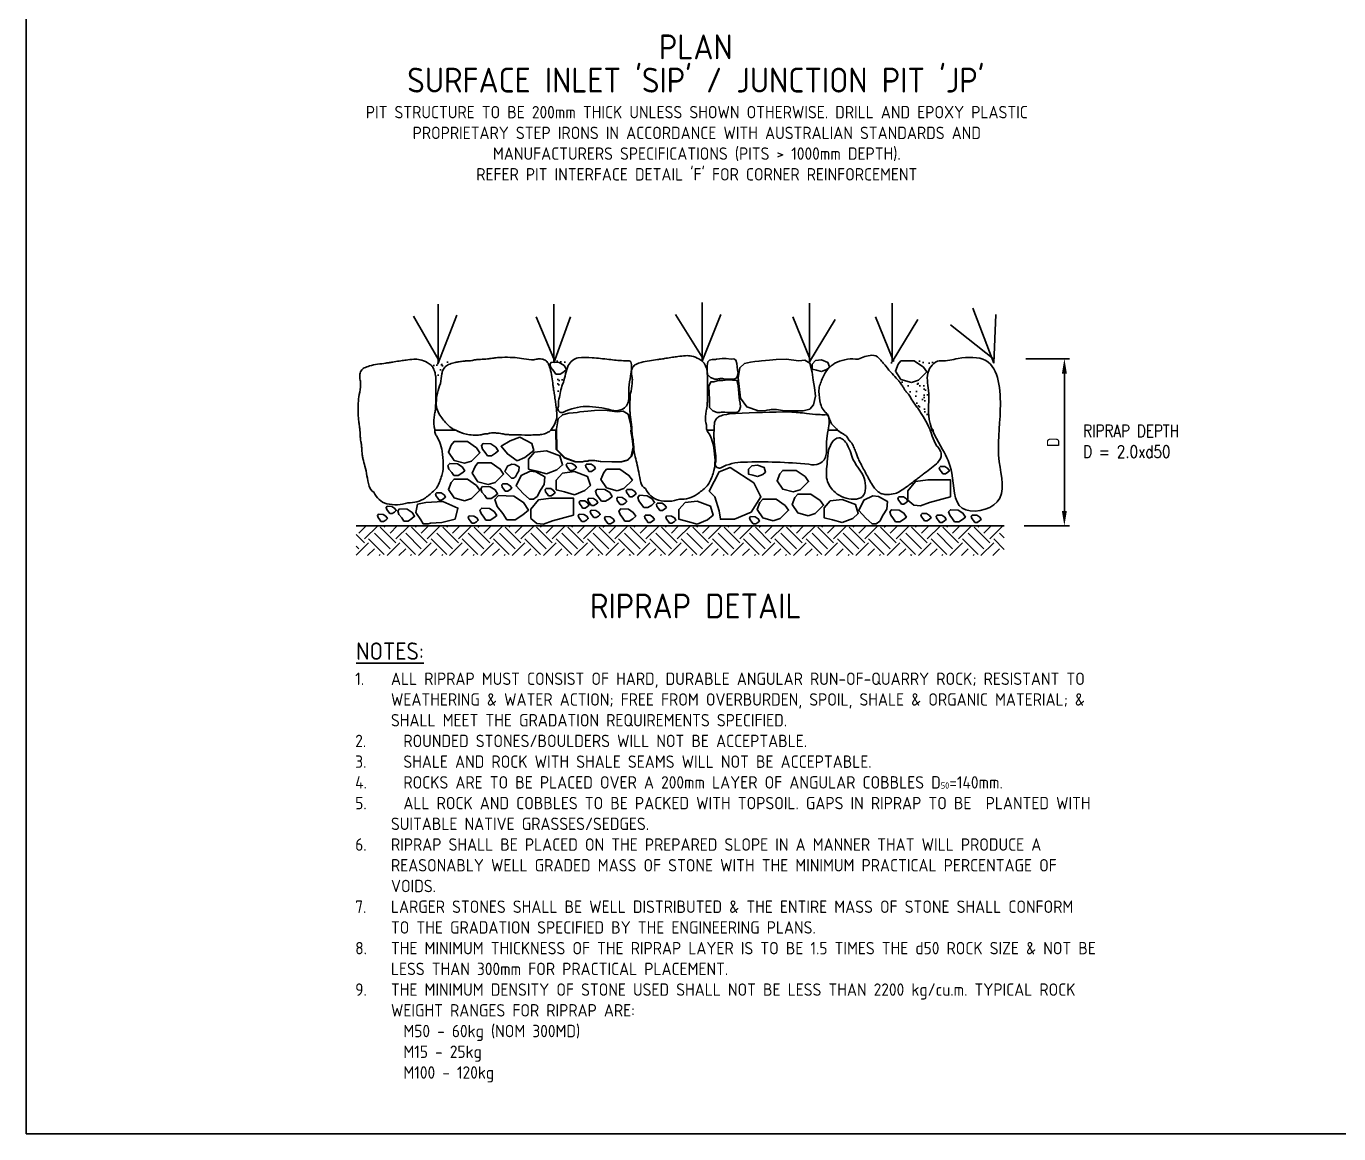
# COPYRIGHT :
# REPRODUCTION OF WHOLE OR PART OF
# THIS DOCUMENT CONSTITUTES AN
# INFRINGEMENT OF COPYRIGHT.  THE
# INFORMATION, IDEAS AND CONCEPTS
# Model space of a CAD drawing. Header units: metres. Extents: x -1749 to 8954, y -3770 to 6747.
# Drawn here: x -1749 to 3530, y -3770 to 685 of the extents above; entities that cross this region are included whole.
import ezdxf
from ezdxf.enums import TextEntityAlignment as Align

# ---------------------------------------------------------------- set-up
doc = ezdxf.new("R2010")
doc.units = ezdxf.units.M
doc.header["$PDMODE"] = 1
doc.layers.get('DEFPOINTS').update_dxf_attribs({"color": 40})
for name, color, linetype in [('_NRP-DIMENSIONS', 1, 'Continuous'), ('_NRP-GROUND LINE', 7, 'Continuous'), ('_NRP-MASONRY', 7, 'Continuous'), ('_NRP-SUBBASE EARTHWORKS', 251, 'Continuous'), ('_NRP-TEXT 2.5', 7, 'Continuous'), ('_NRP-TEXT 5.0', 4, 'Continuous'), ('_NRP-VEGETATION', 252, 'Continuous')]:
    doc.layers.add(name, color=color, linetype=linetype)
doc.layers.add('VPORTS', color=47, linetype='Continuous', plot=False)
doc.styles.add('ISOCP', font='isocp.shx')
doc.styles.add('NORTHROP', font='isocp.shx')
doc.styles.add('ROMANS', font='romans.shx', dxfattribs={"width": 0.8})
doc.dimstyles.new('100', dxfattribs={"dimscale": 100, "dimtxt": 2.5, "dimasz": 3, "dimexe": 1, "dimexo": 1, "dimgap": 1, "dimtad": 1, "dimdec": 0, "dimrnd": 1, "dimzin": 13, "dimtxsty": 'ISOCP', "dimcen": 2.5, "dimclrd": 1, "dimclre": 1, "dimclrt": 7, "dimadec": 0, "dimazin": 0, "dimtfac": 1, "dimtdec": 0, "dimtmove": 0, "dimatfit": 3, "dimfxl": 1, "dimtfill": 1, "dimlwd": -1, "dimlwe": -1, "dimarcsym": 0})
pattern_1 = [(37.5, (2862.76, -14683.044), (-1.53603, 46.98362), [0, -37.06364, 0, -41.45276, 0, -39.62396]), (7.5, (2862.76, -14683.044), (43.1542, 68.81514), [0, -19.99486, 0, -33.40605, 0, -12.80159]), (327.5, (2832.77, -14683.044), (75.93519, 0.13797), [0, -12.19199, 0, -43.89116, 0, -57.30234]), (317.5, (2832.77, -14683.044), (73.30135, 21.4012), [0, -6.09599, 0, -28.77309, 0, -32.91837])]

# ---------------------------------------------------------------- blocks, each defined once
blk = doc.blocks.new('*D23')
at = {"layer": '_NRP-DIMENSIONS', "color": 1, "transparency": 16777216}
for p, q in [((2271.2, -652.6), (2446.8, -652.6)), ((2426.8, -712.6), (2426.8, -1264.6)), ((2264.9, -1324.6), (2446.8, -1324.6))]:
    blk.add_line(p, q, dxfattribs=at)
for points in [[(2416.8, -712.6), (2436.8, -712.6), (2426.8, -652.6)], [(2416.8, -1264.6), (2436.8, -1264.6), (2426.8, -1324.6)]]:
    blk.add_solid(points, dxfattribs=at)
at = {"layer": 'DEFPOINTS', "color": 0, "transparency": 16777216}
for p in [(2251.2, -652.6), (2244.9, -1324.6), (2426.8, -1324.6)]:
    blk.add_point(p, dxfattribs=at)
at = {"layer": '_NRP-DIMENSIONS', "color": 7, "transparency": 16777216, "insert": (2381.5, -988.6), "char_height": 50, "attachment_point": 5, "rotation": 90, "style": 'ISOCP', "bg_fill": 3, "box_fill_scale": 1.1, "bg_fill_color": 256, "bg_fill_true_color": 13158600, "bg_fill_transparency": 0}
blk.add_mtext('D', dxfattribs=at)

msp = doc.modelspace()

# ---------------------------------------------------------------- hatches: boundary and pattern name
at = {"layer": '_NRP-MASONRY'}
h = msp.add_hatch(dxfattribs=at)
h.set_pattern_fill('AR-SAND', color=256, scale=0.959999, style=0)
h.set_pattern_definition(pattern_1)
h.paths.add_polyline_path([(-134.406, -658.459), (-102.449, -690.411), (-91.791, -736.059), (-73.529, -681.286), (-29.391, -658.459)])
h = msp.add_hatch(dxfattribs=at)
h.set_pattern_fill('AR-SAND', color=256, scale=0.959999, style=0)
h.set_pattern_definition(pattern_1)
h.paths.add_polyline_path([(367.976, -707.921), (384.574, -722.444), (414.309, -714.147), (389.416, -806.111)])
h.paths.add_polyline_path([(349.298, -654.674), (438.52, -656.752), (425.374, -681.642), (398.401, -665.739), (357.601, -663.668), (346.536, -660.21)])
h = msp.add_hatch(dxfattribs=at)
h.set_pattern_fill('AR-SAND', color=256, scale=0.959999, style=0)
h.set_pattern_definition(pattern_1)
h.paths.add_polyline_path([(1772.622, -744.61), (1823.115, -757.012), (1848.813, -742.838), (1869.191, -726.011), (1871.846, -768.527), (1877.158, -802.187), (1876.273, -881.023), (1865.641, -880.136), (1819.574, -815.476), (1777.048, -756.126)])
h.paths.add_polyline_path([(1832.861, -657.805), (1852.354, -673.752), (1873.617, -694.124), (1891.339, -674.639), (1909.938, -658.691)])
h.paths.add_polyline_path([(1733.637, -696.783), (1760.211, -666.669), (1752.244, -655.153), (1721.235, -655.153), (1693.766, -655.153), (1721.235, -692.351)])
at = {"layer": '_NRP-SUBBASE EARTHWORKS'}
h = msp.add_hatch(dxfattribs=at)
h.set_pattern_fill('EARTH', color=256, scale=14, angle=45, style=0)
h.set_pattern_definition([(45, (-188218.83, 2016.99), (0, 125.723586), [88.9, -88.9]), (45, (-188242.4, 2040.565), (0, 125.723586), [88.9, -88.9]), (45, (-188265.97, 2064.14), (0, 125.723586), [88.9, -88.9]), (135, (-188265.97, 2079.85), (-125.723586, 0), [88.9, -88.9]), (135, (-188242.4, 2103.43), (-125.723586, 0), [88.9, -88.9]), (135, (-188218.83, 2127), (-125.723586, 0), [88.9, -88.9])])
h.paths.add_polyline_path([(-421.406, -1324.608), (-421.406, -1444.231), (2185.167, -1444.231), (2185.167, -1324.608)])

# ---------------------------------------------------------------- linework, layer by layer
at = {"layer": '_NRP-GROUND LINE'}
msp.add_lwpolyline([(-421.406, -1324.608), (2185.167, -1324.608)], dxfattribs=at)
at = {"layer": '_NRP-MASONRY'}
for p, q in [((-96.771, -940.608), (-21.007, -940.608)), ((360.562, -940.608), (383.952, -940.608)), ((989.502, -940.608), (1017.577, -940.608)), ((1476.595, -940.608), (1515.954, -941.128)), ((-421.406, -1324.608), (2185.167, -1324.608))]:
    msp.add_line(p, q, dxfattribs=at)
for points in [[(-298.441, -1235.989, -0.23405067), (-350.408, -1188.932, -0.22636741), (-369.657, -1165.072, -0.01331442), (-378.464, -1123.133, 0.01476723), (-386.515, -1085.342, 0.00334456), (-394.434, -1053.818, -0.01658957), (-395.862, -1047.421, -0.01616511), (-397.043, -1039.822, -0.00692097), (-398.978, -1021.968, -0.01859007), (-399.793, -1007.668, 0.02498567), (-400.536, -997.034, 0.03910499), (-402.043, -989.515, -0.03382625), (-403.877, -980.845, -0.02883083), (-405.453, -961.923, 0.01944687), (-407.263, -933.843, 0.01141393), (-409.817, -913.702, -0.01134083), (-412.37, -893.56, -0.02212603), (-413.532, -873.935, -0.01025127), (-413.295, -831.52, -0.04529673), (-409.234, -796.85, 0.03882908), (-403.977, -756.491, 0.07339972), (-405.7, -738.336, -0.07370105), (-407.405, -720.254, -0.11948807), (-401.69, -701.168, -0.14522739), (-389.655, -689.877, -0.04869095), (-368.807, -681.843, -0.03193318), (-335.51, -674.863, -0.00181228), (-302.212, -670.198, 0.0040528), (-287.331, -668.045, 0.00122083), (-269.462, -665.267, -0.00079354), (-241.975, -660.97, -0.00876121), (-221.243, -658.134, -0.00578747), (-189.748, -654.755, -0.08281144), (-165.329, -656.466, -0.0654188), (-136.467, -667.523, -0.06229599), (-120.253, -679.122, -0.09017886), (-111.932, -690.168, -0.05326662), (-104.545, -709.838, -0.05564981), (-101.705, -729.753, -0.00482379), (-101.118, -757.998, -0.00525187), (-101.101, -783.946, -0.00368947), (-101.976, -834.767, -0.00974193), (-102.825, -853.999, -0.0413266), (-105.299, -870.809, 0.03333499), (-108.698, -891.584, 0.02387808), (-109.678, -912.107, 0.04596531), (-108.698, -922.751, 0.03488272), (-107.487, -927.424, -0.0312993), (-106.101, -932.621, -0.05704688), (-105.546, -939.21, 0.04180832), (-105.063, -948.205, 0.1192094), (-99.143, -963.263, -0.06496835), (-85.515, -989.308, -0.04755663), (-76.182, -1024.776, -0.03411487), (-71.386, -1075.621, -0.06782919), (-75.924, -1116.853, -0.05641382), (-93.364, -1163.503, -0.08292971), (-106.762, -1181.651, -0.03890808), (-143.599, -1212.152, -0.17334841), (-214.241, -1231.743, -0.14706506), (-298.441, -1235.989)], [(-82.754, -752.294, 0.0049459), (-77.037, -713.021, -0.0624852), (-72.936, -699, -0.10683203), (-62.034, -683.798, -0.10367495), (-45.405, -674.074, -0.02021993), (-23.699, -667.783, -0.02770341), (-7.485, -664.727, -0.00227198), (11.668, -662.294, -0.00692097), (17.969, -661.611, -0.01859007), (32.269, -660.796, 0.02498567), (42.903, -660.053, 0.03910499), (50.422, -658.546, -0.03382625), (59.091, -656.712, -0.02883083), (78.014, -655.136, 0.01944687), (106.093, -653.326, 0.01141393), (126.235, -650.772, -0.01134083), (146.376, -648.219, -0.02212603), (166.001, -647.057, -0.01025127), (208.417, -647.294, -0.04529673), (243.087, -651.355, 0.03882908), (283.446, -656.612, 0.07339972), (301.6, -654.889, -0.07370105), (319.683, -653.184, -0.11948807), (338.768, -658.899, -0.14522739), (350.06, -670.934, -0.04869095), (358.093, -691.782, -0.03193318), (365.074, -725.079, -0.00181228), (369.739, -758.377, 0.0040528), (371.892, -773.258, 0.00122083), (374.67, -791.127, -0.00079354), (378.967, -818.614, -0.00876121), (381.803, -839.346, -0.00578747), (385.181, -870.841, -0.08281144), (383.47, -895.26, -0.0654188), (372.413, -924.122, -0.06229599), (360.815, -940.336, -0.09017886), (349.768, -948.657, -0.05326662), (330.099, -956.044, -0.05564981), (310.184, -958.884, -0.00482379), (281.939, -959.471, -0.00525187), (255.99, -959.488, -0.00368947), (205.17, -958.613, -0.00974193), (185.937, -957.764, -0.0413266), (169.128, -955.29, 0.03333499), (148.353, -951.891, 0.02387808), (127.83, -950.911, 0.04596531), (117.185, -951.891, 0.03966166), (111.9, -953.314, -0.04589669), (107.316, -954.488, -0.04275112), (100.15, -955.015, 0.03640637), (91.732, -955.526, 0.03731294), (85.27, -956.891, -0.02478166), (75.603, -959.186, -0.05061286), (63.847, -960.157, -0.0197854), (33.786, -958.404, -0.05995106), (9.344, -953, -0.03388914), (-31.256, -935.589, -0.0791052), (-49.598, -922.195, -0.03655205), (-81.448, -885.073, -0.15757206), (-99.766, -830.428, -0.09274762), (-82.754, -752.294)], [(794.522, -1221.753, -0.23405067), (742.556, -1174.696, -0.22636741), (723.307, -1150.837, -0.01331442), (714.5, -1108.897, 0.01476723), (706.449, -1071.106, 0.00334456), (698.53, -1039.583, -0.01658957), (697.102, -1033.185, -0.01616511), (695.921, -1025.586, -0.00692097), (693.986, -1007.732, -0.01859007), (693.171, -993.432, 0.02498567), (692.428, -982.798, 0.03910499), (690.921, -975.279, -0.03382625), (689.087, -966.609, -0.02883083), (687.511, -947.687, 0.01944687), (685.701, -919.608, 0.01141393), (683.147, -899.466, -0.01134083), (680.594, -879.325, -0.02212603), (679.432, -859.699, -0.01025127), (679.669, -817.284, -0.04529673), (683.73, -782.614, 0.03882908), (688.987, -742.255, 0.07339972), (687.264, -724.101, -0.07370105), (685.559, -706.018, -0.11948807), (691.274, -686.933, -0.14522739), (703.309, -675.641, -0.04869095), (724.156, -667.608, -0.03193318), (757.453, -660.627, -0.00181228), (790.752, -655.962, 0.0040528), (805.633, -653.809, 0.00122083), (823.502, -651.031, -0.00079354), (850.989, -646.734, -0.00876121), (871.721, -643.898, -0.00578747), (903.215, -640.519, -0.08281144), (927.635, -642.23, -0.0654188), (956.497, -653.287, -0.06229599), (972.711, -664.886, -0.09017886), (981.032, -675.933, -0.05326662), (988.419, -695.602, -0.05564981), (991.259, -715.517, -0.00482379), (991.846, -743.762, -0.00525187), (991.863, -769.711, -0.00368947), (990.988, -820.531, -0.00974193), (990.139, -839.764, -0.0413266), (987.664, -856.573, 0.03333499), (984.266, -877.348, 0.02387808), (983.286, -897.871, 0.04596531), (984.266, -908.516, 0.03488272), (985.477, -913.188, -0.0312993), (986.863, -918.385, -0.05704688), (987.418, -924.974, 0.04180832), (987.901, -933.969, 0.1192094), (993.821, -949.027, -0.06496835), (1007.449, -975.072, -0.04755663), (1016.782, -1010.541, -0.03411487), (1021.578, -1061.385, -0.06782919), (1017.04, -1102.617, -0.05641382), (999.6, -1149.267, -0.08292971), (986.202, -1167.415, -0.03890808), (949.365, -1197.916, -0.17334841), (878.723, -1217.507, -0.14706506), (794.522, -1221.753)], [(1597.474, -655.065, -0.1165233), (1652.567, -638.878, -0.22636741), (1680.904, -650.575, -0.01331442), (1708.756, -683.144, 0.01476723), (1733.954, -712.436, 0.00334456), (1756.028, -736.293, -0.01658957), (1760.351, -741.221, -0.01616511), (1765.033, -747.321, -0.00692097), (1775.299, -762.057, -0.01859007), (1782.876, -774.212, 0.02498567), (1788.63, -783.185, 0.03910499), (1793.56, -789.059, -0.03382625), (1799.329, -795.785, -0.02883083), (1809.792, -811.63, 0.01944687), (1824.855, -835.397, 0.01141393), (1836.76, -851.843, -0.01134083), (1848.665, -868.289, -0.02212603), (1859.102, -884.949, -0.01025127), (1879.247, -922.276, -0.04529673), (1892.321, -954.643, 0.03882908), (1907.074, -992.574, 0.07339972), (1917.298, -1007.675, -0.07370105), (1927.471, -1022.721, -0.11948807), (1931.615, -1042.209, -0.14522739), (1926.475, -1057.89, -0.04869095), (1912.039, -1074.942, -0.03193318), (1886.175, -1097.044, -0.00181228), (1859.199, -1117.116, 0.0040528), (1847.177, -1126.145, 0.00122083), (1832.832, -1137.157, -0.00079354), (1810.778, -1154.117, -0.00876121), (1793.951, -1166.553, -0.00578747), (1767.94, -1184.63, -0.08281144), (1745.695, -1194.847, -0.0654188), (1715.067, -1198.995, -0.06229599), (1695.276, -1196.6, -0.09017886), (1682.675, -1190.901, -0.05326662), (1666.755, -1177.189, -0.05564981), (1654.708, -1161.079, -0.00482379), (1640.639, -1136.58, -0.00525187), (1628.172, -1113.823, -0.00368947), (1604.554, -1068.815, -0.00974193), (1596.069, -1051.534, -0.0413266), (1590.175, -1035.599, 0.03333499), (1583.187, -1015.742, 0.02387808), (1574.2, -997.265, 0.04596531), (1568.231, -988.397, 0.03488272), (1564.927, -984.878, -0.0312993), (1561.217, -980.984, -0.05704688), (1557.569, -975.47, 0.04180832), (1552.828, -967.81, 0.1192094), (1540.409, -957.439, -0.06496835), (1515.954, -941.128, 0.02950399), (1490.746, -914.488, -0.03411487), (1474.582, -875.559, -0.19525597), (1446.336, -833.829, -0.05641382), (1439.252, -784.532, -0.08292971), (1442.299, -762.18, -0.03890808), (1459.981, -717.744, -0.17334841), (1512.558, -666.659, -0.14706506), (1597.474, -655.065)], [(1022.34, -1078.01, 0.54066247), (1045.116, -1090.888, -0.11806681), (1136.39, -1068.394, -0.02826094), (1398.737, -1076.561, 0.17527315), (1442.045, -1073.921, 0.13624053), (1460.51, -1059.027, 0.13360215), (1468.928, -1036.365, 0.02844816), (1469.67, -1013.96, -0.02356674), (1470.302, -986.914, -0.03295982), (1476.783, -939.686, 0.04512323), (1480.682, -905.051, 0.08715336), (1477.323, -883.119, 0.28130813), (1471.676, -878.396, 0.14413434), (1463.285, -878.041, -0.02968656), (1438.582, -876.963, -0.02842761), (1389.571, -872.786, 0.01536157), (1322.538, -866.426, 0.00806426), (1103.77, -872.269, 0.03744916), (1057.056, -878.644, 0.07179869), (1035.647, -886.553, 0.12174123), (1025.607, -895.711, 0.12782765), (1019.024, -914.637, 0.03469912), (1018.218, -987.349, 0.02408856), (1023.332, -1035.206, -0.04401027), (1025.088, -1061.526, -0.08165577), (1023.38, -1070.691, 0.10338957)]]:
    msp.add_lwpolyline(points, format="xyb", close=True, dxfattribs=at)
at = {"layer": '_NRP-MASONRY', "flags": 128}
for points in [[(381.219, -715.129), (398.075, -715.129), (413.526, -705.3), (424.764, -695.471), (414.931, -680.025), (395.266, -667.388), (364.362, -665.983), (357.339, -674.408), (361.553, -688.45), (372.791, -702.491), (381.219, -715.129)], [(1449.266, -703.799), (1470.336, -695.374), (1481.574, -685.545), (1475.955, -667.291), (1449.266, -657.462), (1425.386, -660.27), (1412.744, -674.312), (1412.744, -693.97), (1429.6, -698.182), (1449.266, -703.799)], [(1811.735, -747.737), (1839.829, -739.312), (1873.541, -705.612), (1859.495, -685.954), (1822.973, -660.679), (1769.594, -660.679), (1758.357, -674.721), (1747.119, -702.804), (1769.594, -736.504), (1811.735, -747.737)], [(14.139, -1073.088), (42.232, -1064.663), (75.945, -1030.964), (61.898, -1011.306), (25.376, -986.031), (-28.002, -986.031), (-39.24, -1000.072), (-50.477, -1028.155), (-28.002, -1061.855), (14.139, -1073.088)], [(105.813, -1042.978), (122.669, -1042.978), (138.121, -1033.149), (149.358, -1023.32), (139.526, -1007.874), (119.86, -995.237), (88.957, -993.833), (81.933, -1002.258), (86.147, -1016.299), (97.385, -1030.341), (105.813, -1042.978)], [(225.705, -1063.713), (256.609, -1049.671), (293.131, -1021.588), (284.702, -993.505), (236.943, -968.23), (197.612, -982.272), (161.09, -1004.738), (186.374, -1035.63), (225.705, -1063.713)], [(343.753, -1116.131), (385.893, -1099.281), (408.368, -1079.623), (397.131, -1043.115), (343.753, -1023.457), (295.993, -1029.074), (270.709, -1057.157), (270.709, -1096.473), (304.421, -1104.898), (343.753, -1116.131)], [(-28.841, -1122.914), (-11.985, -1122.914), (3.467, -1113.085), (14.704, -1103.256), (4.871, -1087.81), (-14.794, -1075.173), (-45.697, -1073.768), (-52.721, -1082.193), (-48.507, -1096.235), (-37.269, -1110.276), (-28.841, -1122.914)], [(109.641, -1158.522), (137.735, -1150.097), (171.448, -1116.397), (157.401, -1096.739), (120.879, -1071.464), (67.501, -1071.464), (56.263, -1085.506), (45.026, -1113.589), (67.501, -1147.289), (109.641, -1158.522)], [(225.644, -1114.476), (218.621, -1127.114), (211.597, -1132.73), (203.169, -1132.73), (190.527, -1121.497), (176.48, -1106.051), (186.313, -1084.989), (204.574, -1076.564), (215.811, -1077.968), (234.072, -1087.798), (232.668, -1103.243), (225.644, -1114.476)], [(319.912, -1180.877), (305.865, -1206.152), (291.818, -1217.385), (274.962, -1217.385), (249.678, -1194.919), (221.584, -1164.027), (241.25, -1121.903), (277.771, -1105.053), (300.246, -1107.861), (336.768, -1127.52), (333.959, -1158.411), (319.912, -1180.877)], [(455.959, -1199.457), (498.1, -1182.607), (520.575, -1162.949), (509.337, -1126.441), (455.959, -1106.783), (408.2, -1112.399), (382.915, -1140.482), (382.915, -1179.799), (416.628, -1188.223), (455.959, -1199.457)], [(437.671, -1102.48), (447.785, -1102.48), (457.056, -1096.582), (463.798, -1090.685), (457.899, -1081.417), (446.099, -1073.835), (427.557, -1072.993), (423.343, -1078.047), (425.872, -1086.472), (432.614, -1094.897), (437.671, -1102.48)], [(514.613, -1105.685), (524.727, -1105.685), (533.998, -1099.787), (540.74, -1093.89), (534.84, -1084.622), (523.041, -1077.04), (504.499, -1076.197), (500.285, -1081.252), (502.813, -1089.677), (509.556, -1098.102), (514.613, -1105.685)], [(627.367, -1183.649), (655.46, -1175.224), (689.173, -1141.525), (675.126, -1121.867), (638.604, -1096.592), (585.226, -1096.592), (573.988, -1110.633), (562.751, -1138.716), (585.226, -1172.416), (627.367, -1183.649)], [(998.302, -1185.678), (1037.633, -1107.045), (1082.583, -1090.195), (1178.102, -1151.978), (1206.196, -1208.144), (1166.865, -1269.927), (1099.44, -1298.01), (1043.252, -1298.01), (1037.633, -1264.31), (1020.777, -1208.144), (998.302, -1185.678)], [(1192.923, -1126.971), (1213.994, -1118.546), (1225.231, -1108.717), (1219.612, -1090.463), (1192.923, -1080.634), (1169.044, -1083.442), (1156.401, -1097.484), (1156.401, -1117.142), (1173.258, -1121.354), (1192.923, -1126.971)], [(1336.098, -1188.675), (1364.191, -1180.25), (1397.904, -1146.55), (1383.857, -1126.892), (1347.335, -1101.617), (1293.957, -1101.617), (1282.719, -1115.659), (1271.482, -1143.742), (1293.957, -1177.442), (1336.098, -1188.675)], [(1938.033, -1115.299), (1948.147, -1115.299), (1957.418, -1109.402), (1964.161, -1103.504), (1958.261, -1094.237), (1946.461, -1086.654), (1927.92, -1085.812), (1923.706, -1090.867), (1926.234, -1099.292), (1932.976, -1107.717), (1938.033, -1115.299)], [(14.139, -1223.853), (42.232, -1215.428), (75.945, -1181.729), (61.898, -1162.071), (25.376, -1136.796), (-28.002, -1136.796), (-39.24, -1150.837), (-50.477, -1178.92), (-28.002, -1212.62), (14.139, -1223.853)], [(177.785, -1184.801), (187.899, -1184.801), (197.169, -1178.904), (203.912, -1173.006), (198.012, -1163.739), (186.213, -1156.156), (167.671, -1155.314), (163.457, -1160.369), (165.985, -1168.794), (172.728, -1177.219), (177.785, -1184.801)], [(1969.1, -1207.745), (1884.819, -1231.334), (1847.735, -1244.814), (1820.765, -1241.444), (1797.166, -1221.224), (1797.166, -1184.155), (1827.507, -1147.085), (1878.076, -1140.345), (1969.1, -1140.345), (1969.1, -1207.745)], [(-88.097, -1221.059), (-77.983, -1221.059), (-68.712, -1215.161), (-61.97, -1209.264), (-67.869, -1199.996), (-79.669, -1192.414), (-98.211, -1191.571), (-102.425, -1196.626), (-99.896, -1205.051), (-93.154, -1213.476), (-88.097, -1221.059)], [(103.709, -1215.471), (120.565, -1215.471), (136.017, -1205.642), (147.254, -1195.813), (137.422, -1180.367), (117.756, -1167.73), (86.853, -1166.326), (79.829, -1174.751), (84.043, -1188.792), (95.281, -1202.834), (103.709, -1215.471)], [(184.301, -1300.556), (218.013, -1300.556), (248.916, -1280.898), (271.391, -1261.24), (251.726, -1230.348), (212.394, -1205.073), (150.588, -1202.265), (136.541, -1219.115), (144.969, -1247.198), (167.444, -1275.281), (184.301, -1300.556)], [(452.708, -1281.456), (368.427, -1305.045), (331.343, -1318.525), (304.373, -1315.155), (280.774, -1294.936), (280.774, -1257.866), (311.116, -1220.796), (361.684, -1214.056), (452.708, -1214.056), (452.708, -1281.456)], [(352.095, -1203.512), (362.209, -1203.512), (371.48, -1197.614), (378.222, -1191.717), (372.322, -1182.45), (360.523, -1174.867), (341.981, -1174.025), (337.767, -1179.08), (340.295, -1187.504), (347.038, -1195.929), (352.095, -1203.512)], [(524.23, -1243.492), (534.344, -1243.492), (543.615, -1237.595), (550.358, -1231.698), (544.458, -1222.43), (532.659, -1214.848), (514.117, -1214.005), (509.903, -1219.06), (512.431, -1227.485), (519.174, -1235.91), (524.23, -1243.492)], [(564.479, -1225.989), (581.335, -1225.989), (596.787, -1216.16), (608.024, -1206.331), (598.191, -1190.885), (578.526, -1178.248), (547.623, -1176.843), (540.599, -1185.268), (544.813, -1199.31), (556.051, -1213.351), (564.479, -1225.989)], [(640.339, -1239.272), (650.453, -1239.272), (659.724, -1233.375), (666.466, -1227.478), (660.567, -1218.21), (648.767, -1210.628), (630.225, -1209.785), (626.011, -1214.84), (628.54, -1223.265), (635.282, -1231.69), (640.339, -1239.272)], [(678.211, -1207.719), (688.324, -1207.719), (697.595, -1201.822), (704.338, -1195.924), (698.438, -1186.657), (686.639, -1179.074), (668.097, -1178.232), (663.883, -1183.287), (666.411, -1191.712), (673.154, -1200.137), (678.211, -1207.719)], [(734.901, -1251.232), (751.757, -1251.232), (767.209, -1241.403), (778.446, -1231.573), (768.613, -1216.128), (748.948, -1203.49), (718.044, -1202.086), (711.021, -1210.511), (715.235, -1224.553), (726.473, -1238.594), (734.901, -1251.232)], [(1396.415, -1284.159), (1424.509, -1275.734), (1458.221, -1242.035), (1444.174, -1222.377), (1407.653, -1197.102), (1354.274, -1197.102), (1343.037, -1211.143), (1331.799, -1239.226), (1354.274, -1272.926), (1396.415, -1284.159)], [(1698.45, -1280.227), (1684.403, -1305.502), (1670.356, -1316.735), (1653.5, -1316.735), (1628.216, -1294.269), (1600.122, -1263.377), (1619.788, -1221.253), (1656.31, -1204.403), (1678.785, -1207.211), (1715.307, -1226.869), (1712.497, -1257.761), (1698.45, -1280.227)], [(1771.327, -1237.083), (1781.44, -1237.083), (1790.711, -1231.185), (1797.454, -1225.288), (1791.554, -1216.02), (1779.755, -1208.438), (1761.213, -1207.596), (1756.999, -1212.65), (1759.527, -1221.075), (1766.27, -1229.5), (1771.327, -1237.083)], [(-286.863, -1275.541), (-276.749, -1275.541), (-267.478, -1269.643), (-260.736, -1263.746), (-266.635, -1254.478), (-278.435, -1246.896), (-296.977, -1246.054), (-301.191, -1251.108), (-298.662, -1259.533), (-291.92, -1267.958), (-286.863, -1275.541)], [(-230.076, -1305.714), (-213.22, -1305.714), (-197.768, -1295.885), (-186.531, -1286.056), (-196.363, -1270.61), (-216.029, -1257.973), (-246.932, -1256.568), (-253.956, -1264.993), (-249.742, -1279.035), (-238.504, -1293.076), (-230.076, -1305.714)], [(-77.059, -1311.206), (-123.211, -1314.321), (-132.201, -1316.568), (-152.429, -1316.568), (-161.419, -1300.841), (-181.646, -1271.635), (-174.904, -1237.935), (-142.018, -1230.963), (-73.23, -1227.034), (-12.263, -1253.255), (-24.199, -1297.571), (-77.059, -1311.206)], [(100.132, -1302.509), (116.988, -1302.509), (132.44, -1292.68), (143.677, -1282.851), (133.845, -1267.405), (114.179, -1254.768), (83.276, -1253.364), (76.252, -1261.789), (80.466, -1275.83), (91.704, -1289.872), (100.132, -1302.509)], [(488.966, -1253.107), (499.079, -1253.107), (508.35, -1247.21), (515.093, -1241.312), (509.193, -1232.045), (497.394, -1224.462), (478.852, -1223.62), (474.638, -1228.675), (477.166, -1237.1), (483.909, -1245.525), (488.966, -1253.107)], [(533.848, -1291.565), (543.962, -1291.565), (553.233, -1285.668), (559.975, -1279.77), (554.076, -1270.503), (542.276, -1262.92), (523.734, -1262.078), (519.52, -1267.133), (522.049, -1275.558), (528.791, -1283.983), (533.848, -1291.565)], [(659.158, -1305.924), (676.014, -1305.924), (691.466, -1296.095), (702.703, -1286.266), (692.87, -1270.821), (673.205, -1258.183), (642.301, -1256.779), (635.278, -1265.204), (639.492, -1279.245), (650.73, -1293.287), (659.158, -1305.924)], [(799.938, -1262.721), (810.052, -1262.721), (819.323, -1256.824), (826.065, -1250.927), (820.166, -1241.659), (808.366, -1234.077), (789.824, -1233.234), (785.61, -1238.289), (788.139, -1246.714), (794.881, -1255.139), (799.938, -1262.721)], [(949.668, -1318.036), (991.809, -1301.186), (1014.284, -1281.528), (1003.046, -1245.02), (949.668, -1225.362), (901.909, -1230.978), (876.624, -1259.061), (876.624, -1298.377), (910.337, -1306.802), (949.668, -1318.036)], [(1255.674, -1304.261), (1283.768, -1295.836), (1317.48, -1262.137), (1303.434, -1242.479), (1266.912, -1217.204), (1213.533, -1217.204), (1202.296, -1231.245), (1191.058, -1259.328), (1213.533, -1293.028), (1255.674, -1304.261)], [(1533.142, -1311.626), (1575.283, -1294.776), (1597.758, -1275.118), (1586.521, -1238.61), (1533.142, -1218.952), (1485.383, -1224.568), (1460.099, -1252.651), (1460.099, -1291.968), (1493.811, -1300.393), (1533.142, -1311.626)], [(1747.966, -1308.919), (1764.822, -1308.919), (1780.274, -1299.089), (1791.511, -1289.26), (1781.678, -1273.815), (1762.013, -1261.177), (1731.11, -1259.773), (1724.086, -1268.198), (1728.3, -1282.24), (1739.538, -1296.281), (1747.966, -1308.919)], [(1985.203, -1308.919), (2002.059, -1308.919), (2017.51, -1299.089), (2028.748, -1289.26), (2018.915, -1273.815), (1999.249, -1261.177), (1968.346, -1259.773), (1961.323, -1268.198), (1965.537, -1282.24), (1976.774, -1296.281), (1985.203, -1308.919)], [(-322.128, -1307.589), (-312.014, -1307.589), (-302.743, -1301.692), (-296.001, -1295.794), (-301.9, -1286.527), (-313.7, -1278.944), (-332.242, -1278.102), (-336.456, -1283.157), (-333.927, -1291.582), (-327.185, -1300.007), (-322.128, -1307.589)], [(43.345, -1313.999), (53.459, -1313.999), (62.73, -1308.101), (69.472, -1302.204), (63.573, -1292.937), (51.773, -1285.354), (33.231, -1284.512), (29.017, -1289.567), (31.546, -1297.991), (38.288, -1306.416), (43.345, -1313.999)], [(485.76, -1307.589), (495.873, -1307.589), (505.144, -1301.692), (511.887, -1295.794), (505.987, -1286.527), (494.188, -1278.944), (475.646, -1278.102), (471.432, -1283.157), (473.96, -1291.582), (480.703, -1300.007), (485.76, -1307.589)], [(591.554, -1317.204), (601.668, -1317.204), (610.939, -1311.306), (617.682, -1305.409), (611.782, -1296.141), (599.983, -1288.559), (581.441, -1287.716), (577.227, -1292.771), (579.755, -1301.196), (586.498, -1309.621), (591.554, -1317.204)], [(751.85, -1310.794), (761.963, -1310.794), (771.234, -1304.896), (777.977, -1298.999), (772.077, -1289.732), (760.278, -1282.149), (741.736, -1281.307), (737.522, -1286.362), (740.05, -1294.787), (746.793, -1303.212), (751.85, -1310.794)], [(838.409, -1313.999), (848.523, -1313.999), (857.794, -1308.101), (864.536, -1302.204), (858.636, -1292.937), (846.837, -1285.354), (828.295, -1284.512), (824.081, -1289.567), (826.609, -1297.991), (833.352, -1306.416), (838.409, -1313.999)], [(1175.029, -1317.204), (1185.142, -1317.204), (1194.413, -1311.306), (1201.156, -1305.409), (1195.256, -1296.141), (1183.457, -1288.559), (1164.915, -1287.716), (1160.701, -1292.771), (1163.229, -1301.196), (1169.972, -1309.621), (1175.029, -1317.204)], [(1864.298, -1304.384), (1874.411, -1304.384), (1883.682, -1298.487), (1890.425, -1292.589), (1884.525, -1283.322), (1872.726, -1275.74), (1854.184, -1274.897), (1849.97, -1279.952), (1852.498, -1288.377), (1859.241, -1296.802), (1864.298, -1304.384)], [(1925.21, -1310.794), (1935.324, -1310.794), (1944.595, -1304.896), (1951.337, -1298.999), (1945.437, -1289.732), (1933.638, -1282.149), (1915.096, -1281.307), (1910.882, -1286.362), (1913.41, -1294.787), (1920.153, -1303.212), (1925.21, -1310.794)], [(2066.27, -1310.794), (2076.383, -1310.794), (2085.654, -1304.896), (2092.397, -1298.999), (2086.497, -1289.732), (2074.698, -1282.149), (2056.156, -1281.307), (2051.942, -1286.362), (2054.47, -1294.787), (2061.213, -1303.212), (2066.27, -1310.794)]]:
    msp.add_lwpolyline(points, dxfattribs=at)
at = {"layer": '_NRP-MASONRY'}
for points in [[(431.456, -679.528, 0.02396656), (411.582, -748.257, 0.08730827), (396.542, -807.854, 0.14178924), (392.311, -838.151, -0.08165577), (390.603, -847.316, 0.10338957), (389.563, -854.635, 0.54066247)], [(389.563, -854.635, 0.54066247), (412.338, -867.513, -0.11806681), (503.613, -845.019, -0.07330945), (603.81, -859.116, 0.17527315), (647.118, -856.476, 0.13624053), (665.584, -841.582, 0.13360215), (674.001, -818.92, 0.02844816), (674.743, -796.515, -0.02356674), (675.375, -769.469, -0.03295982), (681.857, -722.241, 0.04512323), (685.755, -687.606, 0.08715336), (682.397, -665.674, 0.28130813), (676.749, -660.951, 0.05295077), (668.359, -660.596, -0.02968656), (653.408, -660.659, -0.01753162), (594.644, -655.341, 0.01536157), (527.611, -648.982, 0.03117021), (470.992, -648.894, 0.21848689), (431.456, -679.528)], [(-105.57, -940.608, 0.03531817), (-105.063, -948.205)], [(-105.063, -948.205, 0.1192094), (-99.143, -963.263)], [(9.344, -953, -0.02513698), (-21.007, -940.608)], [(349.768, -948.657, -0.05326662), (330.099, -956.044)], [(360.562, -940.608, -0.0877566), (349.768, -948.657)], [(687.511, -947.687, 0.00489385), (687.261, -940.608)], [(689.087, -966.609, -0.02883083), (687.511, -947.687)], [(989.502, -940.608, 0.06906442), (993.821, -949.027)], [(993.821, -949.027, -0.06496835), (1007.449, -975.072)], [(1018.218, -987.349, -0.02229031), (1017.577, -940.608)], [(1476.595, -940.608, 0.03230906), (1470.302, -986.914)], [(1540.409, -957.439, -0.0667076), (1515.363, -940.608)], [(1887.485, -940.608, -0.01923028), (1892.321, -954.643)], [(-99.143, -963.263, -0.06496835), (-85.515, -989.308)], [(-85.515, -989.308, -0.04755663), (-76.182, -1024.776)], [(33.786, -958.404, -0.05995106), (9.344, -953)], [(63.847, -960.157, -0.0197854), (33.786, -958.404)], [(75.603, -959.186, -0.05061286), (63.847, -960.157)], [(85.27, -956.891, -0.02478166), (75.603, -959.186)], [(91.732, -955.526, 0.03731294), (85.27, -956.891)], [(100.15, -955.015, 0.03640637), (91.732, -955.526)], [(107.316, -954.488, -0.04275112), (100.15, -955.015)], [(111.9, -953.314, -0.04589669), (107.316, -954.488)], [(117.185, -951.891, 0.03966166), (111.9, -953.314)], [(127.83, -950.911, 0.04596531), (117.185, -951.891)], [(148.353, -951.891, 0.02387808), (127.83, -950.911)], [(169.128, -955.29, 0.03333499), (148.353, -951.891)], [(185.937, -957.764, -0.0413266), (169.128, -955.29)], [(205.17, -958.613, -0.00974193), (185.937, -957.764)], [(255.99, -959.488, -0.00368947), (205.17, -958.613)], [(281.939, -959.471, -0.00525187), (255.99, -959.488)], [(310.184, -958.884, -0.00482379), (281.939, -959.471)], [(330.099, -956.044, -0.05564981), (310.184, -958.884)], [(690.921, -975.279, -0.03382625), (689.087, -966.609)], [(692.428, -982.798, 0.03910499), (690.921, -975.279)], [(693.171, -993.432, 0.02498567), (692.428, -982.798)], [(693.986, -1007.732, -0.01859007), (693.171, -993.432)], [(1007.449, -975.072, -0.04755663), (1016.782, -1010.541)], [(1023.332, -1035.206, -0.02408856), (1018.218, -987.349)], [(1470.302, -986.914, 0.02356674), (1469.67, -1013.96)], [(1552.828, -967.81, 0.1192094), (1540.409, -957.439)], [(1557.569, -975.47, 0.04180832), (1552.828, -967.81)], [(1561.217, -980.984, -0.05704688), (1557.569, -975.47)], [(1564.927, -984.878, -0.0312993), (1561.217, -980.984)], [(1574.2, -997.265, 0.04596531), (1568.231, -988.397)], [(1583.187, -1015.742, 0.02387808), (1574.2, -997.265)], [(1892.321, -954.643, 0.03882908), (1907.074, -992.574)], [(1907.074, -992.574, 0.07339972), (1917.298, -1007.675)], [(-76.182, -1024.776, -0.03411487), (-71.386, -1075.621)], [(695.921, -1025.586, -0.00692097), (693.986, -1007.732)], [(697.102, -1033.185, -0.01616511), (695.921, -1025.586)], [(698.53, -1039.583, -0.01658957), (697.102, -1033.185)], [(706.449, -1071.106, 0.00334456), (698.53, -1039.583)], [(1016.782, -1010.541, -0.03411487), (1021.578, -1061.385)], [(1025.088, -1061.526, 0.04401027), (1023.332, -1035.206)], [(1468.928, -1036.365, -0.13360215), (1460.51, -1059.027)], [(1469.67, -1013.96, -0.02844816), (1468.928, -1036.365)], [(1590.175, -1035.599, 0.03333499), (1583.187, -1015.742)], [(1596.069, -1051.534, -0.0413266), (1590.175, -1035.599)], [(1604.554, -1068.815, -0.00974193), (1596.069, -1051.534)], [(1917.298, -1007.675, -0.07370105), (1927.471, -1022.721)], [(1931.615, -1042.209, -0.14522739), (1926.475, -1057.89)], [(1927.471, -1022.721, -0.11948807), (1931.615, -1042.209)], [(-71.386, -1075.621, -0.06782919), (-75.924, -1116.853)], [(714.5, -1108.897, 0.01476723), (706.449, -1071.106)], [(1017.04, -1102.617, -0.05641382), (999.6, -1149.267)], [(1021.578, -1061.385, -0.06782919), (1017.04, -1102.617)], [(1022.34, -1078.01, -0.10338957), (1023.38, -1070.691)], [(1045.116, -1090.888, -0.54066247), (1022.34, -1078.01)], [(1023.38, -1070.691, 0.08165577), (1025.088, -1061.526)], [(1136.39, -1068.394, 0.11806681), (1045.116, -1090.888)], [(1398.737, -1076.561, 0.02826094), (1136.39, -1068.394)], [(1442.045, -1073.921, -0.17527315), (1398.737, -1076.561)], [(1460.51, -1059.027, -0.13624053), (1442.045, -1073.921)], [(1628.172, -1113.823, -0.00368947), (1604.554, -1068.815)], [(1886.175, -1097.044, -0.00181228), (1859.199, -1117.116)], [(1912.039, -1074.942, -0.03193318), (1886.175, -1097.044)], [(1926.475, -1057.89, -0.04869095), (1912.039, -1074.942)], [(-75.924, -1116.853, -0.05641382), (-93.364, -1163.503)], [(723.307, -1150.837, -0.01331442), (714.5, -1108.897)], [(742.556, -1174.696, -0.22636741), (723.307, -1150.837)], [(999.6, -1149.267, -0.08292971), (986.202, -1167.415)], [(1640.639, -1136.58, -0.00525187), (1628.172, -1113.823)], [(1654.708, -1161.079, -0.00482379), (1640.639, -1136.58)], [(1666.755, -1177.189, -0.05564981), (1654.708, -1161.079)], [(1810.778, -1154.117, -0.00876121), (1793.951, -1166.553)], [(1832.832, -1137.157, -0.00079354), (1810.778, -1154.117)], [(1847.177, -1126.145, 0.00122083), (1832.832, -1137.157)], [(1859.199, -1117.116, 0.0040528), (1847.177, -1126.145)], [(-298.441, -1235.989, -0.23405067), (-350.408, -1188.932)], [(-143.599, -1212.152, -0.17334841), (-214.241, -1231.743)], [(-106.762, -1181.651, -0.03890808), (-143.599, -1212.152)], [(-93.364, -1163.503, -0.08292971), (-106.762, -1181.651)], [(794.522, -1221.753, -0.23405067), (742.556, -1174.696)], [(949.365, -1197.916, -0.17334841), (878.723, -1217.507)], [(986.202, -1167.415, -0.03890808), (949.365, -1197.916)], [(1682.675, -1190.901, -0.05326662), (1666.755, -1177.189)], [(1695.276, -1196.6, -0.09017886), (1682.675, -1190.901)], [(1715.067, -1198.995, -0.06229599), (1695.276, -1196.6)], [(1745.695, -1194.847, -0.0654188), (1715.067, -1198.995)], [(1767.94, -1184.63, -0.08281144), (1745.695, -1194.847)], [(1793.951, -1166.553, -0.00578747), (1767.94, -1184.63)], [(-214.241, -1231.743, -0.14706506), (-298.441, -1235.989)], [(878.723, -1217.507, -0.14706506), (794.522, -1221.753)]]:
    msp.add_lwpolyline(points, format="xyb", dxfattribs=at)
for points in [[(989.721, -694.525), (989.583, -681.817), (992.209, -665.518), (999.532, -658.888), (1009.619, -656.401), (1016.389, -655.572), (1023.022, -655.158), (1027.328, -654.269), (1039.83, -653.369), (1050.546, -652.01), (1067.049, -651.764), (1087.006, -654.243), (1096.645, -653.331), (1104.726, -658.052), (1108.719, -672.455), (1110.533, -685.271), (1112.415, -697.335), (1114.068, -711.228), (1110.672, -725.4), (1104.648, -731.927), (1094.119, -734.647), (1079.703, -734.808), (1061.069, -734.349), (1051.072, -732.787), (1042.781, -732.787), (1040.156, -733.478), (1036.01, -733.754), (1031.72, -734.727), (1020.597, -734.519), (1003.296, -728.451), (989.945, -715.013), (989.583, -681.817)], [(999.609, -828.945), (999.471, -816.238), (996.575, -763.392), (1004.084, -746.172), (1016.893, -745.731), (1029.702, -741.315), (1038.536, -740.874), (1053.553, -739.549), (1071.22, -736.9), (1079.612, -737.783), (1092.421, -738.666), (1102.58, -739.107), (1109.647, -739.549), (1114.947, -762.068), (1118.607, -806.875), (1120.42, -819.691), (1122.302, -831.756), (1123.955, -845.648), (1120.559, -859.821), (1114.535, -866.347), (1104.006, -869.067), (1089.59, -869.228), (1070.956, -868.77), (1060.959, -867.207), (1052.668, -867.207), (1050.043, -867.898), (1045.898, -868.174), (1041.607, -869.148), (1030.484, -868.94), (1013.183, -862.871), (999.832, -849.434), (999.471, -816.238)], [(384.239, -966.99), (383.893, -935.22), (390.457, -894.472), (408.765, -877.897), (433.982, -871.681), (450.909, -869.609), (467.49, -868.573), (478.255, -866.351), (509.511, -864.099), (536.299, -860.703), (577.557, -860.088), (627.451, -866.285), (651.548, -864.005), (671.749, -875.808), (681.733, -911.815), (686.267, -943.854), (690.972, -974.016), (695.105, -1008.746), (686.614, -1044.179), (671.555, -1060.494), (645.232, -1067.295), (609.193, -1067.697), (562.607, -1066.551), (537.614, -1062.645), (516.887, -1062.645), (510.324, -1064.372), (499.961, -1065.062), (489.235, -1067.496), (461.427, -1066.976), (418.174, -1051.804), (384.797, -1018.211), (383.893, -935.22)], [(-21.007, -940.608), (-105.57, -940.608)], [(381.183, -940.608), (360.562, -940.608)], [(382.027, -1018.211), (381.183, -940.608)], [(687.261, -940.608), (683.039, -940.608)], [(683.039, -940.608), (683.498, -943.854)], [(683.498, -943.854), (688.203, -974.016)], [(1017.577, -940.608), (989.502, -940.608)], [(1515.363, -940.608), (1476.595, -940.608)], [(1901.699, -940.608), (1887.485, -940.608)], [(688.203, -974.016), (692.336, -1008.746)], [(415.405, -1051.804), (382.027, -1018.211)], [(458.658, -1066.976), (415.405, -1051.804)], [(683.845, -1044.179), (668.786, -1060.494)], [(692.336, -1008.746), (683.845, -1044.179)], [(486.466, -1067.496), (458.658, -1066.976)], [(497.192, -1065.062), (486.466, -1067.496)], [(507.555, -1064.372), (497.192, -1065.062)], [(514.118, -1062.645), (507.555, -1064.372)], [(534.845, -1062.645), (514.118, -1062.645)], [(559.838, -1066.551), (534.845, -1062.645)], [(606.424, -1067.697), (559.838, -1066.551)], [(642.462, -1067.295), (606.424, -1067.697)], [(668.786, -1060.494), (642.462, -1067.295)]]:
    msp.add_lwpolyline(points, dxfattribs=at)
for points in [[(1114.637, -729.593), (1121.201, -688.844), (1139.509, -672.269), (1164.726, -666.053), (1181.653, -663.981), (1198.234, -662.945), (1208.999, -660.724), (1240.255, -658.471), (1267.044, -655.076), (1308.301, -654.46), (1358.195, -660.657), (1382.292, -658.377), (1402.493, -670.181), (1412.478, -706.187), (1417.011, -738.226), (1421.716, -768.388), (1425.849, -803.119), (1417.358, -838.551), (1402.299, -854.867), (1375.976, -861.667), (1339.937, -862.07), (1293.352, -860.923), (1268.358, -857.018), (1247.632, -857.018), (1241.068, -858.744), (1230.705, -859.435), (1219.979, -861.869), (1192.171, -861.348), (1148.918, -846.177), (1124.222, -810.637), (1114.637, -729.593)], [(1178.102, -1151.978), (1082.583, -1090.195), (1037.633, -1107.045), (998.302, -1185.678), (1020.777, -1208.144), (1037.633, -1264.31), (1043.252, -1298.01), (1099.44, -1298.01), (1166.865, -1269.927), (1206.196, -1208.144), (1178.102, -1151.978)], [(1206.196, -1208.144), (1166.865, -1269.927), (1099.44, -1298.01), (1043.252, -1298.01), (1037.633, -1264.31), (1020.777, -1208.144), (998.302, -1185.678), (1037.633, -1107.045), (1082.583, -1090.195), (1178.102, -1151.978), (1206.196, -1208.144)]]:
    msp.add_lwpolyline(points, close=True, dxfattribs=at)
for points, start_tangent, end_tangent in [([(1932.405, -660.442), (1999.01, -652.02), (2111.075, -660.319), (2169.183, -855.329), (2165.032, -1066.936), (2156.731, -1228.753), (2015.613, -1253.648), (1974.107, -1112.577), (1936.752, -1017.146), (1882.795, -896.821), (1880.637, -780.406), (1881.018, -700.43), (1932.405, -660.442)], (0.99658562, -0.0825657), (0.99658562, -0.0825657)), ([(1491.634, -990.367), (1519.665, -970.967), (1553.087, -997.911), (1580.04, -1063.655), (1621.009, -1132.632), (1614.54, -1206.998), (1539.072, -1210.231), (1505.65, -1190.831), (1472.228, -1140.176), (1473.306, -1067.966), (1478.697, -1020.544), (1491.634, -990.367)], (0.45656573, 0.88968968), (0.45656573, 0.88968968))]:
    msp.add_spline(points, degree=3, dxfattribs=dict(at, start_tangent=start_tangent, end_tangent=end_tangent))
msp.add_open_spline([(1491.634, -990.367), (1496.822, -980.257), (1523.992, -959.86), (1564.37, -1006.67), (1573.919, -1069.651), (1629.52, -1122.462), (1631.424, -1225.476), (1547.092, -1217.884), (1498.586, -1189.263), (1461.83, -1137.908), (1474.801, -1076.116), (1474.34, -1024.652), (1486.637, -1000.104), (1491.634, -990.367)], degree=3, knots=[0, 0, 0, 0, 0.17755055, 0.401146, 0.77122106, 1.1890666, 1.5778519, 1.97127924, 2.17255141, 2.48863107, 2.86476912, 3.11334812, 3.28435699, 3.28435699, 3.28435699, 3.28435699], dxfattribs=at)
msp.add_open_spline([(1491.634, -990.367), (1496.822, -980.257), (1523.992, -959.86), (1564.37, -1006.67), (1573.919, -1069.651), (1629.52, -1122.462), (1631.424, -1225.476), (1547.092, -1217.884), (1498.586, -1189.263), (1461.83, -1137.908), (1474.801, -1076.116), (1474.34, -1024.652), (1486.637, -1000.104), (1491.634, -990.367)], degree=3, knots=[0, 0, 0, 0, 0.17755055, 0.401146, 0.77122106, 1.1890666, 1.5778519, 1.97127924, 2.17255141, 2.48863107, 2.86476912, 3.11334812, 3.28435699, 3.28435699, 3.28435699, 3.28435699], dxfattribs=at)
at = {"layer": '_NRP-VEGETATION'}
for p, q in [((-91.621, -670.045), (-91.621, -433.459)), ((373.146, -669.121), (373.146, -432.535)), ((970.306, -646.484), (862.91, -474.123)), ((970.306, -662.652), (970.306, -426.066)), ((970.306, -662.652), (1044.372, -474.123)), ((1401.389, -665.393), (1401.389, -428.807)), ((1733.815, -665.393), (1733.815, -428.807)), ((2143.333, -670.969), (2058.156, -449.17)), ((2143.333, -670.969), (2150.739, -475.047)), ((-91.621, -653.878), (-191.611, -481.516)), ((-91.621, -670.045), (-17.554, -477.819)), ((373.146, -652.954), (302.783, -484.288)), ((373.146, -669.121), (439.806, -484.288)), ((1401.389, -649.226), (1334.729, -484.257)), ((1401.389, -665.393), (1505.082, -495.347)), ((1733.815, -649.226), (1667.155, -484.257)), ((1733.815, -665.393), (1837.508, -495.347)), ((2143.333, -654.802), (1969.277, -515.71))]:
    msp.add_line(p, q, dxfattribs=at)
at = {"layer": 'VPORTS'}
msp.add_lwpolyline([(-1748.85, 6746.661), (3637.456, 6746.661), (3637.456, -3769.941), (-1748.85, -3769.941)], close=True, dxfattribs=at)

# ---------------------------------------------------------------- texts
at = {"layer": '_NRP-TEXT 2.5', "char_height": 50}
for s, insert, width, attachment_point, style in [("PIT STRUCTURE TO BE 200mm THICK UNLESS SHOWN OTHERWISE. DRILL AND EPOXY PLASTIC PROPRIETARY STEP IRONS IN ACCORDANCE WITH AUSTRALIAN STANDARDS AND MANUFACTURERS SPECIFICATIONS (PITS > 1000mm DEPTH).\\PREFER PIT INTERFACE DETAIL 'F' FOR CORNER REINFORCEMENT", (948.338, 364.181), 2700, 2, 'ISOCP'), ('RIPRAP DEPTH\\PD = 2.0xd50', (2502.19, -918.12), 477.76311, 1, 'ROMANS'), ('\\pxi-2.875,l3,t3;1.^IALL RIPRAP MUST CONSIST OF HARD, DURABLE ANGULAR RUN-OF-QUARRY ROCK; RESISTANT TO WEATHERING & WATER ACTION; FREE FROM OVERBURDEN, SPOIL, SHALE & ORGANIC MATERIAL; & SHALL MEET THE GRADATION REQUIREMENTS SPECIFIED.\\P\\ptz;2.  ^IROUNDED STONES/BOULDERS WILL NOT BE ACCEPTABLE.\\P3.  ^ISHALE AND ROCK WITH SHALE SEAMS WILL NOT BE ACCEPTABLE.\\P4. ^IROCKS ARE TO BE PLACED OVER A 200mm LAYER OF ANGULAR COBBLES D{\\H0.5x;50}=140mm.\\P5.  ^IALL ROCK AND COBBLES TO BE PACKED WITH TOPSOIL. GAPS IN RIPRAP TO BE  PLANTED WITH SUITABLE NATIVE GRASSES/SEDGES.\\P\\pt3;6. ^IRIPRAP SHALL BE PLACED ON THE PREPARED SLOPE IN A MANNER THAT WILL PRODUCE A REASONABLY WELL GRADED MASS OF STONE WITH THE MINIMUM PRACTICAL PERCENTAGE OF VOIDS.\\P7.  ^ILARGER STONES SHALL BE WELL DISTRIBUTED & THE ENTIRE MASS OF STONE SHALL CONFORM TO THE GRADATION SPECIFIED BY THE ENGINEERING PLANS.\\P8.  ^ITHE MINIMUM THICKNESS OF THE RIPRAP LAYER IS TO BE 1.5 TIMES THE d50 ROCK SIZE & NOT BE LESS THAN 300mm FOR PRACTICAL PLACEMENT.\\P9.^ITHE MINIMUM DENSITY OF STONE USED SHALL NOT BE LESS THAN 2200 kg/cu.m. TYPICAL ROCK WEIGHT RANGES FOR RIPRAP ARE:\\P\\pi0,l4,tz;M50 - 60kg (NOM 300MD)\\PM15 - 25kg\\PM100 - 120kg', (-431.875, -1914.891), 2752.35497, 1, 'ISOCP')]:
    msp.add_mtext(s, dxfattribs=dict(at, insert=insert, width=width, attachment_point=attachment_point, style=style))
at = {"layer": '_NRP-TEXT 5.0', "style": 'ISOCP'}
for s, p in [('PLAN', (944.303, 551.589)), ("SURFACE INLET 'SIP' / JUNCTION PIT 'JP'", (944.303, 417.991))]:
    msp.add_text(s, height=100, dxfattribs=at).set_placement(p, align=Align.CENTER)
at = {"layer": '_NRP-TEXT 5.0'}
for s, insert, char_height, width, attachment_point, style in [('RIPRAP DETAIL', (944.303, -1597.044), 100, 2033.25038, 2, 'NORTHROP'), ('{\\LNOTES:}', (-422.053, -1793.784), 70, 308.03576, 1, 'ISOCP')]:
    msp.add_mtext(s, dxfattribs=dict(at, insert=insert, char_height=char_height, width=width, attachment_point=attachment_point, style=style))

# ---------------------------------------------------------------- next in the draw order: dimensions: what is measured, and where the dimension line sits
at = {"layer": '_NRP-DIMENSIONS'}
dim = msp.add_linear_dim(base=(2426.806, -1324.608), p1=(2251.249, -652.608), p2=(2244.851, -1324.608), angle=90, text='D', dimstyle='100', override={"dimscale": 20}, dxfattribs=at)
dim.commit()
dim.dimension.update_dxf_attribs({"geometry": '*D23', "text_midpoint": (2381.458, -988.608)})

doc.saveas('drawing.dxf')
